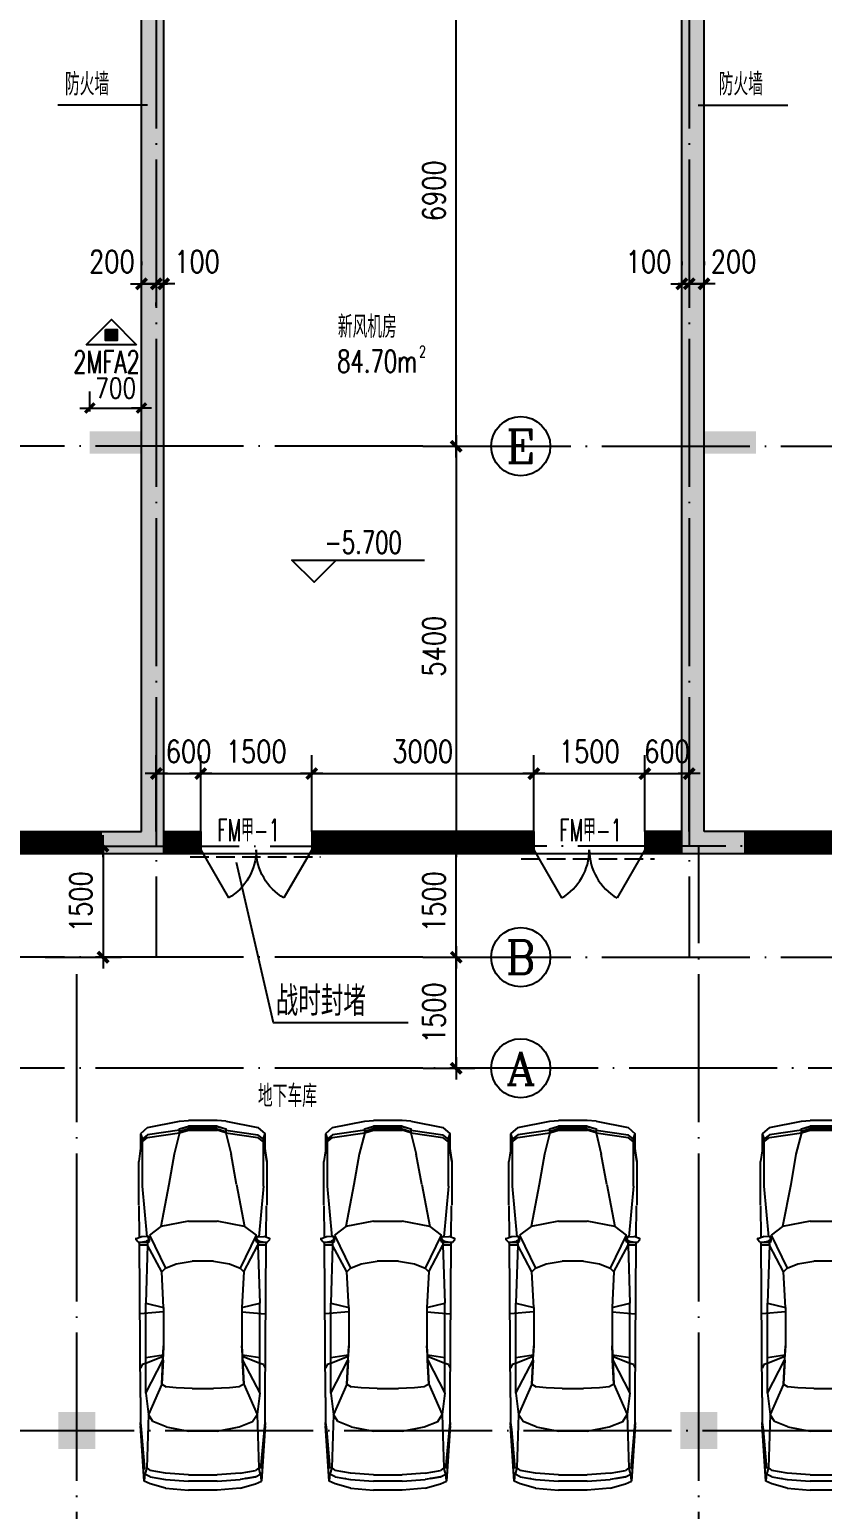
# Model space of a CAD drawing. Extents: x 634182 to 802382, y -1101880 to -864080.
# Drawn here: x 717622 to 728334, y -909933 to -889950 of the extents above; entities that cross this region are included whole.
import ezdxf
from ezdxf.enums import TextEntityAlignment as Align

# ---------------------------------------------------------------- set-up
doc = ezdxf.new("R2010")
doc.units = 0
doc.header["$LTSCALE"] = 1000
doc.header["$MEASUREMENT"] = 0
doc.linetypes.add('DASH', pattern=[0.35, 0.25, -0.1])
doc.linetypes.add('DOTE', pattern=[2.42, 2, -0.2, 0.02, -0.2])
doc.layers.get('0').update_dxf_attribs({"linetype": 'CONTINUOUS'})
doc.layers.get('DEFPOINTS').update_dxf_attribs({"linetype": 'CONTINUOUS'})
for name, color, linetype in [('210', 4, 'CONTINUOUS'), ('AXIS', 3, 'CONTINUOUS'), ('AXIS_TEXT', 7, 'CONTINUOUS'), ('COLUMN', 7, 'CONTINUOUS'), ('DOTE', 1, 'DOTE'), ('LU', 4, 'CONTINUOUS'), ('MC', 4, 'CONTINUOUS'), ('PUB_DIM', 3, 'CONTINUOUS'), ('PUB_TEXT', 7, 'CONTINUOUS'), ('WALL', 191, 'CONTINUOUS'), ('WINDOW', 2, 'CONTINUOUS'), ('防火分區线', 2, 'CONTINUOUS')]:
    doc.layers.add(name, color=color, linetype=linetype)
doc.styles.add('_Z', font='romans', dxfattribs={"width": 0.7, "bigfont": 'Z'})
doc.styles.add('COMPLEX', font='COMPLEX')
doc.styles.add('DIM_FONT', font='simplex.shx', dxfattribs={"width": 0.8})
doc.styles.add('HZTXT', font='simplex', dxfattribs={"width": 0.8, "bigfont": 'sfont'})
doc.styles.add('Z', font='romans', dxfattribs={"width": 0.8, "bigfont": 'z'})
doc.dimstyles.new('DIMN', dxfattribs={"dimtxt": 300, "dimasz": 1, "dimexe": 250, "dimexo": 300, "dimgap": 150, "dimtad": 1, "dimdec": 0, "dimzin": 0, "dimdsep": 46, "dimtxsty": 'DIM_FONT', "dimblk": '_DIMX', "dimblk1": '_DIMX', "dimblk2": '_DIMX', "dimcen": 2.5, "dimclrt": 7, "dimadec": 0, "dimazin": 0, "dimtfac": 1, "dimtdec": 0, "dimtix": 1, "dimtmove": 2, "dimatfit": 3, "dimldrblk": '_DIMX', "dimfxl": 0, "dimtolj": 1, "dimtzin": 0, "dimarcsym": 0})
doc.dimstyles.new('DIMN90', dxfattribs={"dimscale": 0.9, "dimtxt": 300, "dimasz": 1, "dimexe": 250, "dimexo": 300, "dimgap": 150, "dimtad": 1, "dimdec": 0, "dimdsep": 46, "dimtxsty": 'DIM_FONT', "dimblk": '_DIMX', "dimcen": 2.5, "dimclrt": 7, "dimadec": 0, "dimazin": 0, "dimtfac": 1, "dimtdec": 0, "dimtix": 1, "dimtmove": 2, "dimatfit": 3, "dimldrblk": '_DIMX', "dimfxl": 0, "dimtolj": 1, "dimarcsym": 0})

# ---------------------------------------------------------------- blocks, each defined once
blk = doc.blocks.new('_FZH')
blk.add_solid([(-0.5, -0.5), (0.5, -0.5), (-0.5, 0.5), (0.5, 0.5)])
blk = doc.blocks.new('M_F27')
for p, q in [((-2389, 824), (-1610, 874)), ((-2389, 824), (-1560, 874)), ((-1560, 874), (-2212, 815)), ((-1660, 862), (-2208, 815)), ((-1560, 874), (-1660, 862)), ((-1617, 869), (-1620, 866)), ((-1208, 874), (-1610, 874)), ((-1208, 874), (980, 889)), ((-743, 849), (-793, 874)), ((-730, 799), (-743, 849)), ((-2, 547), (-27, 877)), ((941, 773), (941, 874)), ((980, 902), (995, 790)), ((980, 790), (980, 898)), ((984, 905), (1020, 939)), ((1036, 935), (1062, 857)), ((1051, 889), (1497, 893)), ((1057, 776), (1062, 857)), ((1770, 849), (1058, 784)), ((1506, 899), (2121, 899)), ((2461, 849), (1770, 849)), ((2272, 876), (2121, 899)), ((2272, 876), (2272, 874)), ((2437, 851), (2272, 876)), ((2511, 874), (2287, 874)), ((2398, 849), (2461, 773)), ((2437, 850), (2433, 851)), ((2498, 773), (2436, 849)), ((2511, 874), (2450, 850)), ((2599, 773), (2511, 874)), ((-2489, 522), (-2426, 736)), ((-2426, 736), (-2389, 824)), ((-2264, 812), (-2389, 824)), ((-2326, 736), (-2364, 522)), ((-2326, 736), (-2351, 596)), ((-2326, 736), (-2288, 811)), ((-2200, 786), (-2288, 811)), ((-2276, 522), (-2238, 736)), ((-2200, 786), (-2238, 736)), ((-2208, 815), (-2211, 814)), ((-1446, 761), (-2200, 786)), ((-1622, 510), (-1547, 698)), ((-1547, 698), (-1446, 761)), ((-1145, 799), (-1446, 761)), ((-1019, 572), (-1446, 761)), ((-1145, 799), (-682, 557)), ((-1145, 799), (124, 799)), ((-630, 555), (-730, 799)), ((-642, 799), (-605, 554)), ((124, 799), (61, 547)), ((941, 773), (124, 799)), ((564, 572), (941, 773)), ((1079, 748), (614, 522)), ((983, 777), (941, 773)), ((941, 773), (987, 765)), ((995, 790), (980, 790)), ((980, 790), (992, 746)), ((992, 746), (1021, 747)), ((995, 790), (1022, 746)), ((1022, 748), (995, 790)), ((1021, 747), (1022, 748)), ((1053, 768), (1022, 746)), ((1036, 756), (1079, 748)), ((1204, 585), (1079, 748)), ((2461, 773), (2523, 321)), ((2561, 321), (2498, 773)), ((2599, 773), (2687, 321)), ((-2489, 522), (-2514, 196)), ((-2364, 522), (-2389, 196)), ((-2351, 594), (-2351, 596)), ((-2301, 196), (-2276, 522)), ((-1622, 510), (-1685, 196)), ((-1070, 371), (-1057, 510)), ((-1019, 572), (-1057, 510)), ((-680, 556), (-1019, 572)), ((-1019, 572), (-479, 547)), ((-680, 556), (-630, 555)), ((-605, 554), (-630, 555)), ((-479, 547), (-605, 554)), ((61, 547), (-479, 547)), ((61, 547), (564, 572)), ((564, 572), (614, 522)), ((614, 522), (677, 371)), ((1795, 472), (1204, 585)), ((1280, 196), (1204, 585)), ((2222, 397), (1795, 472)), ((-1082, 145), (-1070, 371)), ((677, 371), (714, 145)), ((2523, 321), (2222, 397)), ((2523, 321), (2586, 321)), ((2523, 321), (2561, 196)), ((2580, 196), (2542, 321)), ((2611, 196), (2574, 321)), ((2580, 321), (2618, 196)), ((2687, 321), (2699, 196)), ((-2514, -206), (-2514, 196)), ((-2389, -206), (-2389, 196)), ((-2301, 196), (-2301, -206)), ((-1685, -206), (-1685, 196)), ((-1082, 145), (-1082, -156)), ((714, -156), (714, 145)), ((1280, 196), (1280, -206)), ((2561, 196), (2561, -206)), ((2580, 196), (2580, -206)), ((2611, 196), (2611, -206)), ((2618, -206), (2618, 196)), ((2699, -206), (2699, 196)), ((-2489, -533), (-2514, -206)), ((-2389, -206), (-2364, -533)), ((-2276, -533), (-2301, -206)), ((-1685, -206), (-1622, -520)), ((-1070, -382), (-1082, -156)), ((714, -156), (677, -382)), ((1204, -596), (1280, -206)), ((2523, -332), (2561, -206)), ((2580, -206), (2542, -332)), ((2618, -6), (2561, -6)), ((2574, -332), (2611, -206)), ((2618, -206), (2580, -332)), ((2687, -332), (2699, -206)), ((-1057, -520), (-1070, -382)), ((677, -382), (614, -533)), ((1795, -483), (2222, -407)), ((2523, -332), (2222, -407)), ((2523, -332), (2461, -784)), ((2561, -332), (2498, -784)), ((2586, -332), (2523, -332)), ((2687, -332), (2599, -784)), ((-2489, -533), (-2426, -747)), ((-2326, -747), (-2364, -533)), ((-2351, -607), (-2351, -605)), ((-2351, -607), (-2326, -747)), ((-2276, -533), (-2238, -747)), ((-1622, -520), (-1547, -709)), ((-1019, -583), (-1446, -772)), ((-682, -568), (-1145, -809)), ((-1019, -583), (-1057, -520)), ((-479, -558), (-1019, -583)), ((-1019, -583), (-680, -567)), ((-730, -809), (-630, -566)), ((-680, -567), (-682, -568)), ((-680, -567), (-630, -566)), ((-605, -565), (-642, -809)), ((-630, -566), (-605, -565)), ((-605, -565), (-479, -558)), ((61, -558), (-479, -558)), ((-2, -558), (-27, -884)), ((61, -558), (124, -809)), ((564, -583), (61, -558)), ((614, -533), (564, -583)), ((564, -583), (941, -784)), ((1079, -759), (614, -533)), ((1204, -596), (1079, -759)), ((1795, -483), (1204, -596)), ((-2426, -747), (-2389, -835)), ((-2389, -835), (-2264, -823)), ((-2326, -747), (-2288, -822)), ((-2288, -822), (-2200, -797)), ((-2200, -797), (-2238, -747)), ((-2212, -826), (-1560, -885)), ((-2208, -826), (-2211, -825)), ((-1660, -872), (-2208, -826)), ((-1446, -772), (-2200, -797)), ((-1547, -709), (-1446, -772)), ((-1145, -809), (-1446, -772)), ((-1145, -809), (124, -809)), ((-743, -860), (-730, -809)), ((941, -784), (124, -809)), ((987, -776), (941, -784)), ((983, -788), (941, -784)), ((941, -885), (941, -784)), ((992, -757), (980, -800)), ((995, -800), (980, -800)), ((995, -800), (980, -913)), ((980, -909), (980, -800)), ((992, -757), (1021, -758)), ((995, -800), (1022, -757)), ((1022, -758), (995, -800)), ((1021, -758), (1022, -758)), ((1022, -757), (1053, -779)), ((1036, -767), (1079, -759)), ((1057, -787), (1062, -867)), ((1770, -860), (1058, -795)), ((2398, -860), (2461, -784)), ((2436, -860), (2498, -784)), ((2599, -784), (2511, -885)), ((-1560, -885), (-2389, -835)), ((-1610, -885), (-2389, -835)), ((-1560, -885), (-1660, -872)), ((-1621, -877), (-1617, -880)), ((-1610, -885), (-1208, -885)), ((-1208, -885), (980, -900)), ((-743, -860), (-793, -885)), ((984, -916), (1020, -950)), ((1036, -946), (1062, -867)), ((1051, -901), (1497, -904)), ((2121, -910), (1506, -910)), ((1770, -860), (2461, -860)), ((2121, -910), (2272, -887)), ((2270, -887), (2121, -910)), ((2437, -861), (2272, -887)), ((2272, -885), (2272, -887)), ((2285, -885), (2511, -885)), ((2437, -861), (2436, -860)), ((2450, -861), (2511, -885))]:
    blk.add_line(p, q)
for centre, start, end in [((990, 898), 132.965, 179.7454), ((1027, 932), 18.1573, 132.965), ((1047, 776), 305.1542, 356.8636), ((1047, -787), 3.1798, 54.8458), ((990, -909), 180.2546, 227.035), ((1027, -942), 227.035, 341.8427)]:
    blk.add_arc(centre, 10, start, end)
at = {"width": 0.8, "flags": 9}
for tag in ['XSIZE', 'YSIZE']:
    blk.add_attdef(tag, (0, 0), '', height=0.5, dxfattribs=at)
blk = doc.blocks.new('_DIMX')
blk.add_line((-150, 0), (150, 0))
at = {"const_width": 50}
blk.add_lwpolyline([(-70, -70), (70, 70)], dxfattribs=at)
blk = doc.blocks.new('*D587')
at = {"color": 0, "linetype": 'ByBlock'}
for p, q in [((719134, -893083), (719134, -893133)), ((719133, -893383), (719132, -893383)), ((719134, -893383), (719334, -893383)), ((719134, -893383), (719334, -893383)), ((719335, -893383), (719336, -893383)), ((719334, -893683), (719334, -893633))]:
    blk.add_line(p, q, dxfattribs=at)
at = {"layer": 'DEFPOINTS', "color": 0, "linetype": 'ByBlock'}
for p in [(719134, -893383), (719334, -893383), (719334, -893383)]:
    blk.add_point(p, dxfattribs=at)
at = {"color": 0, "linetype": 'ByBlock'}
blk.add_blockref('_DIMX', (719134, -893383), dxfattribs=at)
at = {"color": 0, "linetype": 'ByBlock', "rotation": 180}
blk.add_blockref('_DIMX', (719334, -893383), dxfattribs=at)
at = {"color": 7, "linetype": 'ByBlock', "insert": (718734, -893083), "char_height": 300, "attachment_point": 5, "style": 'DIM_FONT'}
blk.add_mtext('\\A1;200', dxfattribs=at)
blk = doc.blocks.new('*D588')
at = {"color": 0, "linetype": 'ByBlock'}
for p, q in [((719334, -893083), (719334, -893133)), ((719333, -893383), (719332, -893383)), ((719334, -893383), (719434, -893383)), ((719334, -893383), (719434, -893383)), ((719435, -893383), (719436, -893383)), ((719434, -893683), (719434, -893633))]:
    blk.add_line(p, q, dxfattribs=at)
at = {"layer": 'DEFPOINTS', "color": 0, "linetype": 'ByBlock'}
for p in [(719334, -893383), (719434, -893383), (719434, -893383)]:
    blk.add_point(p, dxfattribs=at)
at = {"color": 0, "linetype": 'ByBlock'}
blk.add_blockref('_DIMX', (719334, -893383), dxfattribs=at)
at = {"color": 0, "linetype": 'ByBlock', "rotation": 180}
blk.add_blockref('_DIMX', (719434, -893383), dxfattribs=at)
at = {"color": 7, "linetype": 'ByBlock', "insert": (719884, -893083), "char_height": 300, "attachment_point": 5, "style": 'DIM_FONT'}
blk.add_mtext('\\A1;100', dxfattribs=at)
blk = doc.blocks.new('*D633')
at = {"color": 0, "linetype": 'ByBlock'}
for p, q in [((718434, -895107), (718434, -894835)), ((719134, -895107), (719134, -894835)), ((718433, -895060), (718432, -895060)), ((718434, -895060), (719134, -895060)), ((719135, -895060), (719136, -895060))]:
    blk.add_line(p, q, dxfattribs=at)
at = {"layer": 'DEFPOINTS', "color": 0, "linetype": 'ByBlock'}
for p in [(719134, -895060), (718434, -895377), (719134, -895377)]:
    blk.add_point(p, dxfattribs=at)
at = {"color": 0, "linetype": 'ByBlock', "xscale": 0.9, "yscale": 0.9, "zscale": 0.9}
blk.add_blockref('_DIMX', (718434, -895060), dxfattribs=at)
at = {"color": 0, "linetype": 'ByBlock', "xscale": 0.9, "yscale": 0.9, "zscale": 0.9, "rotation": 180}
blk.add_blockref('_DIMX', (719134, -895060), dxfattribs=at)
at = {"color": 7, "linetype": 'ByBlock', "insert": (718784, -894790), "char_height": 270, "attachment_point": 5, "style": 'DIM_FONT'}
blk.add_mtext('\\A1;700', dxfattribs=at)
blk = doc.blocks.new('*D639')
at = {"color": 0, "linetype": 'ByBlock'}
for p, q in [((722938, -895577), (723636, -895577)), ((723386, -895578), (723386, -900976)), ((722938, -900977), (723636, -900977))]:
    blk.add_line(p, q, dxfattribs=at)
at = {"layer": 'DEFPOINTS', "color": 0, "linetype": 'ByBlock'}
for p in [(722638, -895577), (722638, -900977), (723386, -900977)]:
    blk.add_point(p, dxfattribs=at)
at = {"color": 0, "linetype": 'ByBlock'}
for p, rotation in [((723386, -895577), 90), ((723386, -900977), 270)]:
    blk.add_blockref('_DIMX', p, dxfattribs=dict(at, rotation=rotation))
at = {"color": 7, "linetype": 'ByBlock', "insert": (723086, -898277), "char_height": 300, "attachment_point": 5, "rotation": 90, "style": 'DIM_FONT'}
blk.add_mtext('\\A1;5400', dxfattribs=at)
blk = doc.blocks.new('M_A0GGR')
for p, q in [((-0.5, 0), (-0.25, -0.433)), ((0.5, 0), (0.25, -0.433))]:
    blk.add_line(p, q)
for centre, start, end in [((-0.5, 0), 300, 0), ((0.5, 0), 180, 240)]:
    blk.add_arc(centre, 0.5, start, end)
blk = doc.blocks.new('*D684')
at = {"color": 0, "linetype": 'ByBlock'}
for p, q in [((726434, -893083), (726434, -893133)), ((726534, -893083), (726534, -893133)), ((726433, -893383), (726432, -893383)), ((726434, -893383), (726534, -893383)), ((726434, -893383), (726534, -893383)), ((726535, -893383), (726536, -893383))]:
    blk.add_line(p, q, dxfattribs=at)
at = {"layer": 'DEFPOINTS', "color": 0, "linetype": 'ByBlock'}
for p in [(726434, -893383), (726534, -893383), (726534, -893383)]:
    blk.add_point(p, dxfattribs=at)
at = {"color": 0, "linetype": 'ByBlock'}
blk.add_blockref('_DIMX', (726434, -893383), dxfattribs=at)
at = {"color": 0, "linetype": 'ByBlock', "rotation": 180}
blk.add_blockref('_DIMX', (726534, -893383), dxfattribs=at)
at = {"color": 7, "linetype": 'ByBlock', "insert": (725984, -893083), "char_height": 300, "attachment_point": 5, "style": 'DIM_FONT'}
blk.add_mtext('\\A1;100', dxfattribs=at)
blk = doc.blocks.new('*D685')
at = {"color": 0, "linetype": 'ByBlock'}
for p, q in [((726534, -893083), (726534, -893133)), ((726734, -893083), (726734, -893133)), ((726533, -893383), (726532, -893383)), ((726534, -893383), (726734, -893383)), ((726534, -893383), (726734, -893383)), ((726735, -893383), (726736, -893383))]:
    blk.add_line(p, q, dxfattribs=at)
at = {"layer": 'DEFPOINTS', "color": 0, "linetype": 'ByBlock'}
for p in [(726534, -893383), (726734, -893383), (726734, -893383)]:
    blk.add_point(p, dxfattribs=at)
at = {"color": 0, "linetype": 'ByBlock'}
blk.add_blockref('_DIMX', (726534, -893383), dxfattribs=at)
at = {"color": 0, "linetype": 'ByBlock', "rotation": 180}
blk.add_blockref('_DIMX', (726734, -893383), dxfattribs=at)
at = {"color": 7, "linetype": 'ByBlock', "insert": (727134, -893083), "char_height": 300, "attachment_point": 5, "style": 'DIM_FONT'}
blk.add_mtext('\\A1;200', dxfattribs=at)
blk = doc.blocks.new('_AXISO')
blk.add_circle((0, 0), 0.5)
at = {"layer": 'AXIS_TEXT', "style": 'COMPLEX', "width": 1.041667}
blk.add_attdef('A', text='', height=0.56, dxfattribs=at).set_placement((-0.25, -0.28), (0.25, -0.28), align=Align.FIT)
blk = doc.blocks.new('*D694')
at = {"color": 0, "linetype": 'ByBlock'}
for p, q in [((725934, -900777), (725934, -899747)), ((726534, -900777), (726534, -899747)), ((725933, -899997), (725932, -899997)), ((725934, -899997), (726534, -899997)), ((726535, -899997), (726536, -899997))]:
    blk.add_line(p, q, dxfattribs=at)
at = {"layer": 'DEFPOINTS', "color": 0, "linetype": 'ByBlock'}
for p in [(726534, -899997), (725934, -901077), (726534, -901077)]:
    blk.add_point(p, dxfattribs=at)
at = {"color": 0, "linetype": 'ByBlock'}
blk.add_blockref('_DIMX', (725934, -899997), dxfattribs=at)
at = {"color": 0, "linetype": 'ByBlock', "rotation": 180}
blk.add_blockref('_DIMX', (726534, -899997), dxfattribs=at)
at = {"color": 7, "linetype": 'ByBlock', "insert": (726234, -899697), "char_height": 300, "attachment_point": 5, "style": 'DIM_FONT'}
blk.add_mtext('\\A1;600', dxfattribs=at)
blk = doc.blocks.new('*D1472')
at = {"color": 0, "linetype": 'ByBlock'}
for p, q in [((717834, -900977), (718865, -900977)), ((718615, -900978), (718615, -902476)), ((717834, -902477), (718865, -902477))]:
    blk.add_line(p, q, dxfattribs=at)
at = {"layer": 'DEFPOINTS', "color": 0, "linetype": 'ByBlock'}
for p in [(717534, -900977), (717534, -902477), (718615, -902477)]:
    blk.add_point(p, dxfattribs=at)
at = {"color": 0, "linetype": 'ByBlock'}
for p, rotation in [((718615, -900977), 90), ((718615, -902477), 270)]:
    blk.add_blockref('_DIMX', p, dxfattribs=dict(at, rotation=rotation))
at = {"color": 7, "linetype": 'ByBlock', "insert": (718315, -901727), "char_height": 300, "attachment_point": 5, "rotation": 90, "style": 'DIM_FONT'}
blk.add_mtext('\\A1;1500', dxfattribs=at)

msp = doc.modelspace()

# ---------------------------------------------------------------- hatches: boundary and pattern name
at = {"layer": '210'}
for points in [[(719434.156, -888576.757), (718434.057, -888576.757), (718434.057, -888876.757), (719134.057, -888876.757), (719134.057, -895376.76), (718434.057, -895376.76), (718434.057, -895676.76), (719134.057, -895676.76), (719134.057, -900776.659), (718584.057, -900776.659), (718584.057, -901076.659), (719434.057, -901076.659)], [(726434.156, -888576.757), (727434.254, -888576.757), (727434.254, -888876.757), (726734.254, -888876.757), (726734.254, -895376.76), (727434.254, -895376.76), (727434.254, -895676.76), (726734.254, -895676.76), (726734.254, -900776.659), (727284.254, -900776.659), (727284.254, -901076.659), (726434.254, -901076.659)]]:
    msp.add_hatch(color=256, dxfattribs=at).paths.add_polyline_path(points)
at = {"layer": 'PUB_DIM'}
msp.add_hatch(color=256, dxfattribs=at).paths.add_polyline_path([(718648.273, -894148.633), (718806.786, -894148.633), (718806.786, -893998.059), (718648.273, -893998.059)])

# ---------------------------------------------------------------- linework, layer by layer
msp.add_lwpolyline([(722734.743, -903360.898), (720916.751, -903360.898), (720417.744, -901195.543)])
at = {"layer": 'DOTE'}
for p, q in [((719334.156, -884445.605), (719334.156, -902476.757)), ((726534.156, -884445.605), (726534.156, -902476.757)), ((722934.156, -895576.757), (700134.156, -895576.757)), ((722934.156, -895576.757), (745734.156, -895576.757)), ((716034.156, -900976.757), (722934.156, -900976.757)), ((731868.896, -900976.757), (722934.156, -900976.757)), ((726662.048, -972466.093), (726662.048, -900976.757)), ((722934.156, -902476.757), (700134.156, -902476.757)), ((718262.048, -972466.093), (718262.048, -902577.649)), ((722934.156, -902476.757), (745734.156, -902476.757)), ((722934.156, -903976.757), (709862.048, -903976.757)), ((766442.048, -903976.757), (722934.156, -903976.757)), ((668633.996, -908866.093), (773621.778, -908866.093))]:
    msp.add_line(p, q, dxfattribs=at)
at = {"layer": 'MC', "linetype": 'Continuous'}
for p, q in [((719215.124, -890969.512), (718003.939, -890969.512)), ((726653.187, -890969.512), (727864.372, -890969.512))]:
    msp.add_line(p, q, dxfattribs=at)
at = {"layer": 'PUB_DIM'}
msp.add_line((719066.941, -894204.873), (718388.119, -894204.873), dxfattribs=at)
for points in [[(718388.119, -894204.873), (718727.53, -893865.462), (719066.941, -894204.873)], [(721766.087, -897113.495), (721466.087, -897413.495), (721166.087, -897113.495), (722956.087, -897113.495)]]:
    msp.add_lwpolyline(points, dxfattribs=at)
msp.add_lwpolyline([(718648.273, -893998.059), (718806.786, -893998.059), (718806.786, -894148.633), (718648.273, -894148.633)], close=True, dxfattribs=at)
at = {"layer": 'WALL'}
for p, q in [((719434.156, -901076.757), (719434.156, -888576.757)), ((726434.156, -901076.757), (726434.156, -888576.757)), ((719134.156, -900776.757), (719134.156, -888876.757)), ((726734.156, -900776.757), (726734.156, -888876.757)), ((716784.156, -900776.757), (718584.156, -900776.757)), ((718584.156, -900776.757), (719134.156, -900776.757)), ((719434.156, -900776.757), (719934.156, -900776.757)), ((719934.156, -900776.757), (719934.156, -901076.757)), ((724434.156, -900776.757), (721434.156, -900776.757)), ((721434.156, -900776.757), (721434.156, -901076.757)), ((724434.156, -900776.757), (724434.156, -901076.757)), ((726434.156, -900776.757), (725934.156, -900776.757)), ((725934.156, -900776.757), (725934.156, -901076.757)), ((727284.156, -900776.757), (726734.156, -900776.757)), ((729084.156, -900776.757), (727284.156, -900776.757)), ((717634.156, -901076.757), (719934.156, -901076.757))]:
    msp.add_line(p, q, dxfattribs=at)
at = {"layer": 'WALL', "linetype": 'Continuous'}
for p, q in [((718584.156, -900776.757), (718584.156, -901076.757)), ((727284.156, -900776.757), (727284.156, -901076.757))]:
    msp.add_line(p, q, dxfattribs=at)
at = {"layer": 'WALL', "linetype": 'DASH'}
for p, q in [((719792.724, -901121.204), (721550.162, -901121.204)), ((724261.422, -901147.397), (726065.298, -901147.397))]:
    msp.add_line(p, q, dxfattribs=at)
at = {"layer": 'WALL', "const_width": 300}
for points in [[(716784.156, -900926.757), (718584.156, -900926.757)], [(719934.156, -900926.757), (719434.156, -900926.757)], [(721434.156, -900926.757), (724434.156, -900926.757)], [(725934.156, -900926.757), (726434.156, -900926.757)], [(729084.156, -900926.757), (727284.156, -900926.757)]]:
    msp.add_lwpolyline(points, dxfattribs=at)
at = {"layer": '防火分區线'}
msp.add_lwpolyline([(701612.048, -901076.757), (706334.156, -901076.757), (706334.156, -904126.757), (710012.048, -904126.757), (716134.156, -904126.757), (716134.156, -901076.757), (729734.156, -901076.757), (729734.156, -904076.757), (733834.156, -904076.855), (733834.156, -902576.855), (734912.048, -902576.855), (734912.048, -938114.452), (701612.048, -938114.452), (701612.048, -901076.757)], close=True, dxfattribs=at)

# ---------------------------------------------------------------- block references
at = {"layer": 'AXIS'}
ref = msp.add_blockref('_AXISO', (724257.227, -895576.757), dxfattribs=dict(at, xscale=800, yscale=800, zscale=800))
ref.add_attrib('A', 'E', dxfattribs={"layer": 'AXIS_TEXT', "height": 448, "rotation": 360, "style": 'COMPLEX', "width": 1.171875}).set_placement((724057.227, -895800.757), (724457.227, -895800.757), align=Align.FIT)
ref = msp.add_blockref('_AXISO', (724257.227, -902476.757), dxfattribs=dict(at, xscale=800, yscale=800, zscale=800))
ref.add_attrib('A', 'B', dxfattribs={"layer": 'AXIS_TEXT', "height": 448, "style": 'COMPLEX', "width": 1.102941}).set_placement((724057.227, -902700.757), (724457.227, -902700.757), align=Align.FIT)
at = {"layer": 'AXIS', "xscale": 800, "yscale": 800, "zscale": 800}
msp.add_blockref('_AXISO', (724257.227, -903976.757), dxfattribs=at).add_auto_attribs({'A': 'A'})
at = {"layer": 'COLUMN', "xscale": 500, "yscale": 500, "zscale": 500}
for p in [(718262.048, -908866.093), (726662.048, -908866.093)]:
    msp.add_blockref('_FZH', p, dxfattribs=at)
at = {"layer": 'LU', "xscale": 0.95745, "yscale": 0.95745, "zscale": 0.95745, "rotation": 90.00000000000001}
for p in [(719956.834, -907265.157), (722456.834, -907265.157), (724956.834, -907265.157), (728356.834, -907265.157)]:
    msp.add_blockref('M_F27', p, dxfattribs=at)
at = {"layer": 'WINDOW', "yscale": -1500, "zscale": 1500, "rotation": 180}
for p, xscale in [((720684.156, -901026.757), 1500), ((725184.156, -901026.757), -1500)]:
    msp.add_blockref('M_A0GGR', p, dxfattribs=dict(at, xscale=xscale))

# ---------------------------------------------------------------- texts
at = {"style": 'HZTXT', "width": 0.8}
msp.add_text('战时封堵', height=400, dxfattribs=at).set_placement((720948.742, -903269.201, -284.642))
at = {"layer": 'MC', "linetype": 'Continuous', "style": '_Z', "width": 0.6}
for p in [(721005.382, -900760.578), (725626.931, -900760.578)]:
    msp.add_text('FM甲-1', height=300, dxfattribs=at).set_placement(p, align=Align.MIDDLE_RIGHT)
at = {"layer": 'PUB_DIM', "style": 'Z', "width": 0.7}
msp.add_text('2MFA2', height=300, dxfattribs=at).set_placement((718212.833, -894587.419))
at = {"layer": 'PUB_DIM', "style": 'DIM_FONT', "width": 0.7}
msp.add_text('-5.700', height=300, dxfattribs=at).set_placement((722127.217, -896874.605), align=Align.MIDDLE)
at = {"layer": 'PUB_TEXT', "style": 'Z', "width": 0.7}
for s, p in [('防火墙', (718099.121, -890837.61)), ('防火墙', (726931.991, -890837.61)), ('新风机房', (721785.968, -894113.802)), ('地下车库', (720706.786, -904500.046))]:
    msp.add_text(s, height=300, dxfattribs=at).set_placement(p)
for s, height, p in [('2', 150, (722977.46, -894296.385)), ('84.70m', 300, (722856.821, -894428.184))]:
    msp.add_text(s, height=height, dxfattribs=at).set_placement(p, align=Align.MIDDLE_RIGHT)

# ---------------------------------------------------------------- dimensions: what is measured, and where the dimension line sits
at = {"layer": 'AXIS'}
for p1, p2 in [((722638.19, -895576.757), (722638.19, -888676.757)), ((722638.19, -902476.757), (722638.19, -900976.757)), ((722638.19, -903976.757), (722638.19, -902476.757))]:
    msp.add_aligned_dim(p1=p1, p2=p2, distance=-748.285, dimstyle='DIMN', dxfattribs=at).render()
dim = msp.add_aligned_dim(p1=(722638.19, -895576.757), p2=(722638.19, -900976.757), distance=748.285, dimstyle='DIMN', dxfattribs=at)
dim.commit()
dim.dimension.update_dxf_attribs({"geometry": '*D639', "text_midpoint": (723086.475, -898276.757)})
at = {"layer": 'PUB_DIM', "linetype": 'Continuous'}
for base, p1, p2, angle, picture, middle, dimtype in [((719334.156, -893383.145), (719134.156, -893383.145), (719334.156, -893383.145), 0, '*D587', (718734.156, -893083.145), 129), ((719434.156, -893383.145), (719334.156, -893383.145), (719434.156, -893383.145), 0, '*D588', (719884.156, -893083.145), 128), ((726534.156, -893383.145), (726434.156, -893383.145), (726534.156, -893383.145), 360, '*D684', (725984.156, -893083.145), 129), ((726734.156, -893383.145), (726534.156, -893383.145), (726734.156, -893383.145), 0, '*D685', (727134.156, -893083.145), 128)]:
    dim = msp.add_linear_dim(base=base, p1=p1, p2=p2, angle=angle, dimstyle='DIMN', dxfattribs=at)
    dim.commit()
    dim.dimension.update_dxf_attribs({"geometry": picture, "text_midpoint": middle, "dimtype": dimtype})
for p1, p2, distance, dimstyle, picture, middle in [((718434.156, -895376.858), (719134.156, -895376.858), 317.102, 'DIMN90', '*D633', (718784.156, -894789.756)), ((725934.156, -901076.757), (726534.156, -901076.757), 1079.565, 'DIMN', '*D694', (726234.156, -899697.192))]:
    dim = msp.add_aligned_dim(p1=p1, p2=p2, distance=distance, dimstyle=dimstyle, dxfattribs=at)
    dim.commit()
    dim.dimension.update_dxf_attribs({"geometry": picture, "text_midpoint": middle})
msp.add_linear_dim(base=(719934.156, -899997.192), p1=(719334.156, -901076.757), p2=(719934.156, -901076.757), angle=0, location=(719770.076, -899697.192), dimstyle='DIMN', dxfattribs=at).render()
for p1, p2 in [((719934.156, -901076.757), (721434.156, -901076.757)), ((721434.156, -901076.757), (724434.156, -901076.757)), ((724434.156, -901076.757), (725934.156, -901076.757))]:
    msp.add_aligned_dim(p1=p1, p2=p2, distance=1079.565, dimstyle='DIMN', dxfattribs=at).render()
at = {"layer": 'PUB_DIM'}
dim = msp.add_aligned_dim(p1=(717534.156, -900976.757), p2=(717534.156, -902476.757), distance=1081.047, dimstyle='DIMN', dxfattribs=at)
dim.commit()
dim.dimension.update_dxf_attribs({"geometry": '*D1472', "text_midpoint": (718315.202, -901726.757)})

doc.saveas('drawing.dxf')
